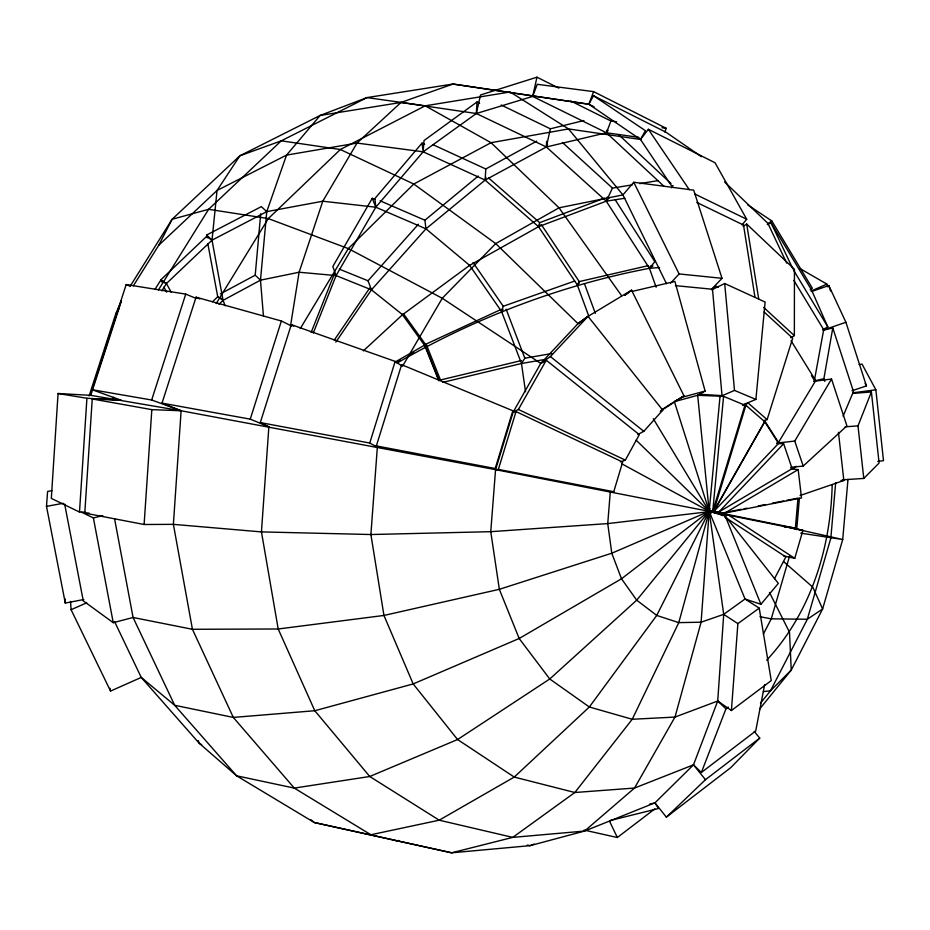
<?xml version="1.0" encoding="UTF-8"?>
<svg xmlns="http://www.w3.org/2000/svg" width="930" height="930" viewBox="0 0 930 930"><rect width="100%" height="100%" fill="white"/><g stroke="black" fill="none" stroke-linecap="round" stroke-linejoin="round"><path stroke-width="1.4" d="M790.698 337.776L794.36 335.614L794.452 269.281L746.709 224.072L743.163 226.316M656.138 287.219L649.442 268.305L606.267 201.182L546.352 146.975L546.619 141.279M536.703 141.162L485.797 168.993L485.123 180.095L425.975 228.827L371.454 289.834L335.835 342.112M479.624 103.195L477.044 101.951L476.311 113.518L423.162 151.822L375.813 207.216L336.09 275.582L313.294 333.033M713.45 512.174L495.562 469.65L181.118 410.769L90.78 395.343L58.067 393.506L51.324 498.399L79.503 512.046L85.176 512.221M79.503 512.046L86.92 398.261L58.067 393.506M661.265 410.537L683.992 395.889L631.551 290.172L586.83 317.107L577.995 323.64L540.76 363.398L513.116 412.188L495.562 469.65L490.761 531.681L499.34 589.318L519.173 638.492L549.758 678.993L589.341 706.998L632.226 719.274L674.982 717.077L717.716 701.022L731.41 710.532L771.249 680.597L759.217 608.127L745.023 599.001L709.183 511.302L674.366 401.667L697.686 395.308L723.575 396.343L744.942 405.236L712.764 511.244L607.743 523.59L490.761 531.681L370.896 534.529L261.446 531.902L173.387 524.357L144.115 524.497L84.781 513.093L92.244 398.97L120.981 400.156L92.047 389.705L126.178 284.568L185.733 294.124L196.253 298.46M144.115 524.497L151.822 409.642L92.244 398.97M114.681 621.821L141.244 677.424L199.218 743.256L236.592 775.806L314.259 822.515L451.62 852.81L530.077 845.661L584.575 831.06L654.952 802.834L693.489 764.832L717.716 701.022L723.714 614.346L709.183 511.302L697.686 395.308L705.114 391.053L674.913 281.43L632.226 291.404M401.446 365.653L395.169 361.41L291.299 324.64L260.284 422.58L268.863 426.835L261.446 531.902L278.198 628.994L314.793 710.729L369.745 776.492L439.204 820.19L512.755 837.384L584.575 831.06L634.539 788.047L693.489 764.832L701.371 772.481L755.706 731.003L764.658 684.608M83.805 599.513L65.274 603.058L46.5 506.362L47.593 491.459L51.871 490.68M621.682 463.745L709.183 511.302L725.226 516.022L778.317 583.377L760.926 604.302L745.023 599.001L723.714 614.346L701.104 622.205L678.784 622.623L656.731 615.428L636.713 600.176L621.496 578.774L611.789 553.222L607.743 523.59L610.301 491.842L613.765 491.714L622.658 462.071L516.022 411.572L513.116 412.188L512.86 410.769L401.632 364.688L376.359 445.923L377.348 447.144L370.896 534.529L383.95 615.451L413.176 683.934L457.583 739.536L514.255 777.073L574.845 792.511L634.539 788.047L674.982 717.077L701.104 622.205L709.183 511.302L720.006 396.645L722.029 395.622L712.496 289.253L675.401 285.638M731.41 710.532L737.874 623.623L759.217 608.127M787.326 527.124L783.141 526.24L795.383 528.17L797.975 498.131L786.629 500.363M796.696 529.577L799.405 498.213M832.176 484.716C830.792 548.235 810.6 613.161 766.646 660.207M835.686 482.6L830.827 538.179L807.333 619.252L770.505 690.792L760.461 703.161M847.986 479.38L842.708 539.516L822.62 608.964L791.232 670.088L759.577 709.09M263.446 316.072L260.481 280.174L255.215 275.187L260.702 213.772M218.957 304.319L223.072 300.332L260.481 280.174L266.771 211.633L286.545 155.101L320.152 115.448L367.025 97.592L452.98 84.037L588.841 104.23L594.038 106.822M712.764 511.244L723.575 396.343M742.663 404.957L755.892 399.4L765.111 302.041L724.691 283.511L711.799 289.765M425.894 344.774L425.591 346.716L439.007 380.324M290.462 326.244L299.111 272.234L322.78 201.217L357.027 143.069L401.004 102.451L452.98 84.037L588.841 104.23L640.491 139.465L672.344 187.023M824.794 381.405L823.887 378.661L832.792 327.918L823.306 330.266M814.401 380.417L823.689 329.673L793.813 280.349M664.032 186.384L606.465 132.781L607.034 130.095M133.374 285.789L158.716 245.288L217.039 190.476L286.545 155.101L357.027 143.069L423.162 151.822L485.123 180.095L546.352 146.975L550.351 128.817L583.924 120.528M558.895 88.152L536.959 77.19L532.681 96.418L476.311 113.518L401.004 102.451L320.152 115.448L239.87 155.798L172.108 219.271L130.27 286.068M363.339 350.877L402.55 314.7L469.615 265.352L538.528 226.699L606.267 201.182L607.371 197.079M604.663 198.102L539.691 222.665L538.528 226.699L577.309 284.917L588.737 315.991M789.547 556.128L771.272 618.845L763.344 634.109M783.479 555.896L794.755 558.36L802.927 530.274L783.141 526.24M64.658 504.048L83.27 600.861L113.251 622.693L133.071 617.485L192.429 629.285L278.198 628.994L383.95 615.451L499.34 589.318L611.789 553.222L709.183 511.302L713.705 511.314L745.883 405.271L743.616 405.399M710.02 508.559L678.784 622.623L632.226 719.274L574.845 792.511L512.755 837.384L451.62 852.81L314.259 822.515L310.934 819.737M613.765 491.714L498.364 469.394L495.562 469.65L495.202 468.534L512.86 410.769M498.364 469.394L516.022 411.572M473.033 262.504L503.246 306.272L501.607 311.585L521.486 363.502L525.531 391.763M377.348 447.144L369.745 443.029L395.169 361.41M485.972 177.398L485.123 180.095L538.528 226.699L539.877 224.525M763.611 420.732L767.122 419.616L792.686 338.229L764.1 311.98M162.018 403.12L250.24 419.151L281.372 321.001L196.056 297.182L162.018 403.12L181.118 410.769L173.387 524.357L192.429 629.285L233.314 717.425L294.287 788.094L370.896 834.756L439.204 820.19L514.255 777.073L589.341 706.998L656.731 615.428L709.183 511.302L653.267 418.686M92.047 389.705L151.66 400.005L185.733 294.124M112.716 399.923L113.6 397.203M89.106 395.971L115.704 314.026L121.342 300.762M90.78 395.343L121.47 300.809M664.845 132.002L666.24 128.317L593.619 91.628L588.841 104.23L593.503 95.732L666.194 132.351L701.464 156.717M536.959 77.19L480.531 94.976L476.311 113.518L546.352 146.975L606.465 132.781L610.929 120.993L616.602 121.749M701.371 772.481L725.958 708.811L728.237 707.102M842.487 479.822L863.784 478.427L857.995 425.87L871.398 391.949L852.81 393.425M311.155 332.428L334.428 273.734L336.09 275.582L371.454 289.834L402.55 314.7M843.092 416.21L853.473 391.507L832.792 327.918M624.879 198.253L606.267 201.182L612.463 188.116L632.528 184.814M546.352 146.975L547.538 144.569M158.716 245.288L172.108 219.271L208.611 209.308L268.317 218.585L348.32 248.601L442.262 298.263L540.76 363.398L546.259 360.236L639.317 434.67L625.344 460.129L620.391 461.919M774.492 578.693L785.85 556.907L724.83 517.138M397.005 363.095C475.16 317.909 560.697 285.196 649.442 268.305L650.675 266.05M300.262 328.627L348.32 248.601L413.792 184.035L491.028 142.697L568.532 128.933L640.491 139.465L645.385 130.677L593.503 95.732M513.116 412.188L518.394 409.467L546.259 360.236M713.705 511.314L764.646 421.65L745.883 405.271M713.833 511.454L764.762 421.79L778.561 443.401L713.833 511.454L709.183 511.302L621.496 578.774L519.173 638.492L413.176 683.934L314.793 710.729L233.314 717.425L174.689 705.289L141.244 677.424L110.542 691.071L71.087 609.696L70.541 601.396M374.883 199.439L372.256 198.299L332.824 266.492L336.09 275.582L299.111 272.234L260.481 280.174M648.454 265.585L579.227 281.604L577.309 284.917L579.204 283.197M790.721 467.36L803.218 466.058L794.755 441.064L831.525 379.022L813.89 381.335M216.167 303.587L268.317 218.585L340.345 149.509L425.208 105.822L510.163 91.977L568.532 128.933L622.937 194.905L666.473 283.662M161.855 290.881L166.424 283.545L212.028 240.173L266.771 211.633L322.78 201.217L375.813 207.216L425.975 228.827L469.615 265.352L501.607 311.585L503.002 309.562M155.019 289.335L160.344 280.779L166.424 283.545L171.294 292.38M158.402 290.021L208.611 209.308L281.279 140.825L367.025 97.592L425.208 105.822L491.028 142.697L559.023 207.809L621.6 295.694M115.704 314.026L118.784 309.109M442.878 382.335L521.486 363.502L524.834 358.201L551.734 353.54M671.553 187.814L673.076 185.512M593.619 91.628L537.261 84.316L532.681 96.418L606.465 132.781L608.034 130.444M334.196 340.182L369.745 287.986M640.491 139.465L648.361 129.305L715.042 162.75L746.697 219.236L742.105 224.816M659.521 267.526L649.442 268.305L654.848 261.69L615.009 199.497M424.685 144.29L422.057 143.092L374.883 198.543L375.813 207.216L372.256 198.299M606.267 201.182L609.069 197.904M711.473 289.393L722.017 278.314L693.687 190.139L633.76 182.257L622.937 194.905L559.023 207.809L495.702 243.59L442.262 298.263L402.481 366.35L401.632 364.688M371.454 289.834L368.024 280.779L418.407 224.211M637.806 434.543L643.804 431.322L662.741 410.165L588.027 316.374L577.995 323.64L495.702 243.59L413.792 184.035L340.345 149.509L281.279 140.825L239.87 155.798L217.039 190.476L212.028 240.173L223.072 300.332L225.107 305.761M670.577 283.162L679.109 273.943L722.017 278.314M540.76 363.398L550.409 356.574L588.027 316.374M718.902 511.965L783.641 443.738L792.139 468.662L718.902 511.965L709.183 511.302L636.097 440.134M754.23 731.399L759.729 738.095L730.689 767.703L666.368 817.156L654.952 802.834L658.51 808.507L610.045 820.562M863.784 478.427L879.094 463.035L871.398 391.949M212.575 301.68L217.725 296.705L207.797 243.509M666.368 817.156L705.475 779.689L759.729 738.095M162.297 282.302L160.902 279.767L206.495 236.511L212.028 240.173L206.611 235.034L261.33 206.623L266.771 211.633M803.218 466.058L846.905 425.859L831.525 379.022M796.185 466.256L794.046 468.22L791.453 468.22M425.975 228.827L424.894 220.224L478.276 176.049M711.566 289.532L715.775 286.068L718.379 287.254M584.087 830.072L617.334 837.512L654.86 808.856M767.343 224.211L771.807 220.922L812.332 288.23L810.135 289.846M624.716 295.194L631.551 290.172M477.044 101.951L423.999 140.558L423.162 151.822L422.057 143.092M624.774 295.252L629.471 292.043M649.442 268.305L652.93 265.934M661.288 410.084L673.181 402.434M577.995 323.64L584.168 319.92M683.992 395.889L674.366 401.667L681.725 397.412L705.114 391.053M724.935 513.034L798.184 469.58L801.497 497.922L724.935 513.034L709.183 511.302L636.713 600.176L549.758 678.993L457.583 739.536L369.745 776.492L294.287 788.094L236.592 775.806L174.689 705.289L133.071 617.485L114.564 518.719M767.471 224.653L770.958 222.63L811.53 289.974L827.805 326.872L823.004 329.58M394.657 362.305L424.429 345.251L425.591 346.716L425.475 344.367L403.306 313.55M397.587 361.572L400.074 360.154M410.002 354.458L413.722 352.331M660.312 411.513L662.741 410.165M220.329 293.915L255.215 275.187M697.686 395.308L699.697 394.262L722.029 395.622M425.475 344.367L501.317 309.306M71.087 609.696L86.711 602.826M811.192 291.009L826.875 284.115L827.77 286.882M720.006 396.645L734.502 390.414L755.892 399.4M534.099 844.056L530.077 845.661L527.275 845.056M503.246 306.272L574.647 281.046M811.367 291.567L828.828 285.557L845.916 322.292L866.435 385.915L851.927 390.786M800.091 495.516L843.847 480.496L838.453 432.311M823.259 330.022L845.916 322.292M742.512 405.131L748.371 403.202L767.122 419.616M649.431 804.241L653.569 803.183M521.532 360.526L440.471 379.975L426.579 345.146M81.631 512.244L93.384 517.917L102.777 515.662M814.006 381.021L823.887 378.661M710.985 513.581L709.183 511.302L721.424 513.221L727.097 512.105M729.934 511.535L741.268 509.303M744.105 508.745L746.941 508.187M758.287 505.955L765.367 504.56M772.458 503.153L783.804 500.921M46.5 506.362L63.159 503.304M521.486 363.502L544.248 359.573M639.701 183.64L658.324 180.583M859.181 364.49L862.04 364.118L875.862 389.798L883.5 460.664L877.792 461.396M852.868 392.832L875.862 389.798M776.666 443.11L794.755 441.064M763.309 691.606L770.505 690.792L791.232 670.088L789.524 632.272L769.47 592.422M396.017 840.801L398.912 840.546M845.172 426.824L857.995 425.87M84.781 513.093L89.094 513.081M841.022 480.485L843.847 480.496M776.678 443.517L783.641 443.738M151.822 409.642L181.118 410.769L151.66 400.005M86.92 398.261L120.981 400.156M791 468.964L798.184 469.58M661.986 127.747L666.24 128.317M606.465 132.781L638.968 137.384M800.753 533.146L842.708 539.516L790.116 527.717M260.284 422.58L369.745 443.029M759.984 616.741L771.272 618.845L807.333 619.252L822.62 608.964L812.797 587.167L783.653 561.627M376.359 445.923L495.202 468.534M721.424 513.221L795.383 528.17M716.298 512.744L802.927 530.274M339.345 269.142L368.024 280.779M126.178 284.568L130.049 286.149M250.24 419.151L268.863 426.835M380.149 200.822L424.894 220.224M433.206 144.789L485.797 168.993M518.394 409.467L625.344 460.129M196.056 297.182L199.776 298.96M696.826 202.461L743.512 225.037L755.009 297.379M501.224 105.009L550.351 128.817M694.85 194.021L746.697 219.236M281.372 321.001L291.741 326.07M570.869 101.045L610.929 120.993M799.94 268.526L826.875 284.115M201.682 744.756L199.218 743.256L198.276 740.582M291.299 324.64L293.648 326.128M722.436 515.58L720.041 514.023L709.183 511.302L728.981 515.348L794.755 558.36M723.714 614.346L737.874 623.623M747.743 204.891L771.807 220.922M217.725 296.705L223.072 300.332L220.457 297.798M160.902 279.767L166.424 283.545M550.409 356.574L643.804 431.322M488.564 177.956L539.691 222.665M562.429 142.488L612.463 188.116M763.681 307.412L794.36 335.614M618.741 134.734L670.983 183.559M717.716 701.022L725.958 708.811M724.551 181.92L767.901 223.328L786.675 263.12M693.489 764.832L705.475 779.689M402.248 314.445L425.591 346.716L424.894 345.925L438.821 380.835M648.361 129.305L689.351 189.755M541.341 224.618L579.227 281.604M764.704 420.848L778.491 442.448L815.68 380.649L791.058 340.729M811.425 375.581L813.657 379.208M793.511 270.095L827.805 326.872M163.854 287.091L166.656 292.148M865.098 383.358L866.435 385.915M633.76 182.257L679.109 273.943M609.603 821.341L617.334 837.512M770.958 222.63L792.895 268.817M725.226 516.022L760.926 604.302M506.118 309.19L524.834 358.201M584.493 283.801L595.351 313.41M828.828 285.557L830.595 290.997M93.384 517.917L113.251 622.693M206.611 235.034L207.134 237.836M110.031 688.293L110.542 691.071M746.709 224.072L758.764 299.262M724.691 283.511L734.502 390.414M65.03 598.746L65.274 603.058"/></g></svg>
